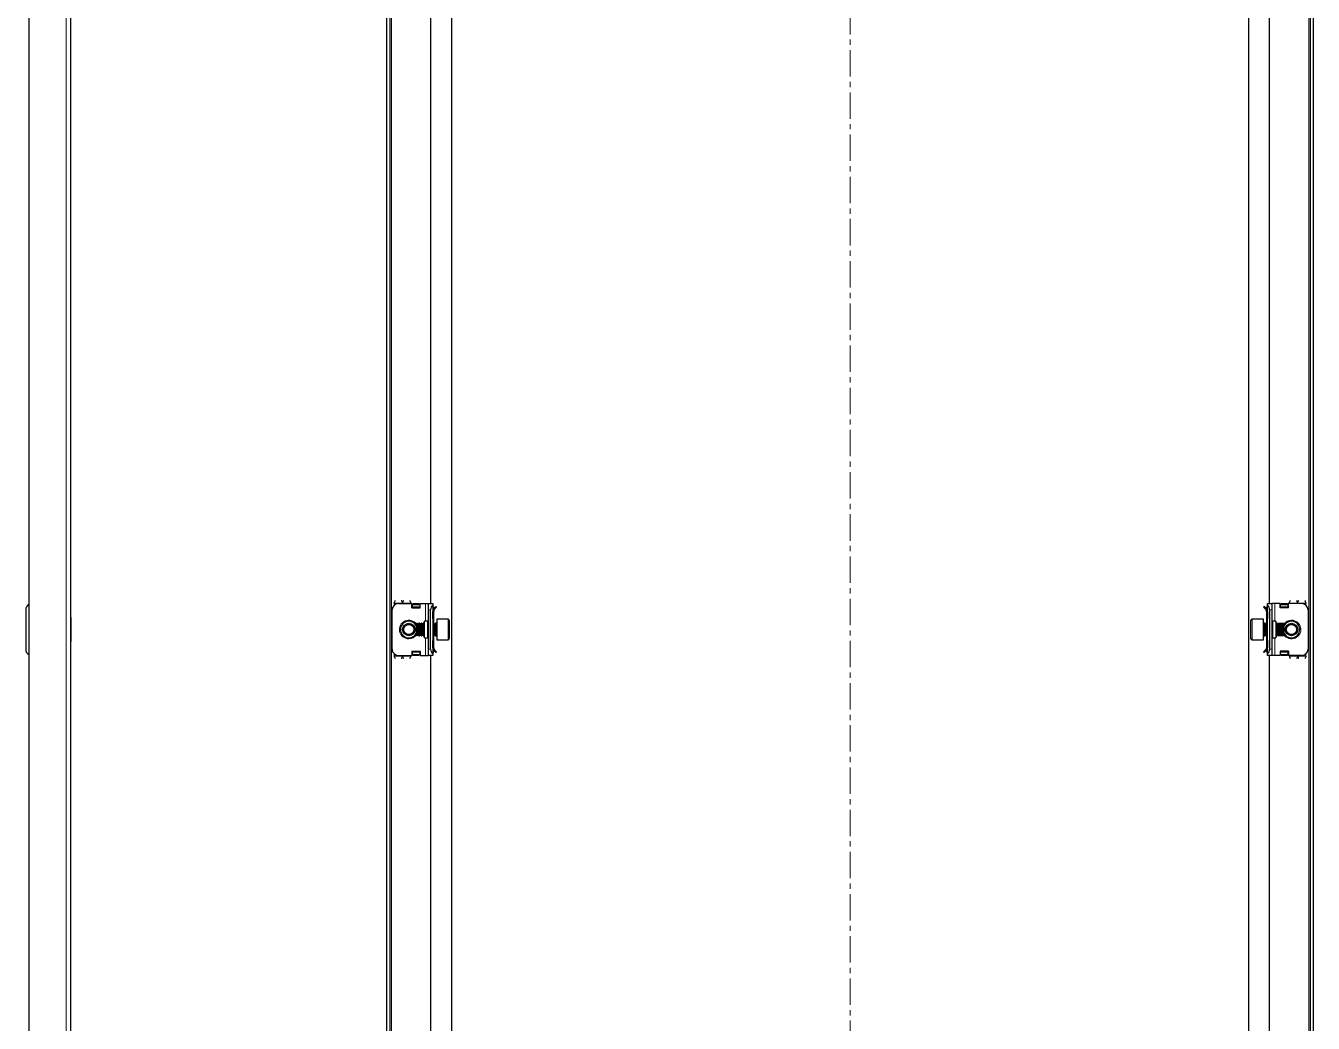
# Model space of a CAD drawing. Header units: millimetres. Extents: x 72 to 1389, y -869 to 1304.
# Drawn here: x 768 to 1388, y -282 to 198 of the extents above; entities that cross this region are included whole.
import ezdxf

# ---------------------------------------------------------------- set-up
doc = ezdxf.new("R2010")
doc.units = ezdxf.units.MM
doc.linetypes.add('CENTERX2', pattern=[20.32, 12.7, -2.54, 2.54, -2.54])
doc.layers.add('FORMAT', color=7, linetype='Continuous')

msp = doc.modelspace()

# ---------------------------------------------------------------- linework, layer by layer
at = {"color": 7, "linetype": 'Continuous', "lineweight": 25}
for p, q in [((769.88, 1200.7), (769.88, -760.3)), ((789.88, 1198.6), (789.88, -758.2)), ((942.31, -760.3), (942.31, 1200.7)), ((943.81, -760.3), (943.81, 1200.7)), ((1386.81, 1200.7), (1386.81, -760.3)), ((1388.31, 1200.7), (1388.31, -760.3)), ((973.31, 1169.7), (973.31, -729.3)), ((1357.31, -729.3), (1357.31, 1169.7)), ((963.31, 520.2), (963.31, -79.8)), ((1367.31, -79.8), (1367.31, 520.2)), ((945.81, -79.55), (945.81, -80.56)), ((947.81, -79.8), (954.31, -79.8)), ((953.81, -79.55), (953.81, -79.8)), ((954.31, -81.8), (954.31, -79.8)), ((954.51, -79.92), (954.31, -79.92)), ((954.51, -81.8), (954.51, -79.92)), ((954.56, -80.18), (955.06, -79.82)), ((955.06, -80.18), (954.56, -80.53)), ((954.56, -80.53), (954.56, -80.18)), ((954.56, -81.44), (954.56, -80.53)), ((955.06, -79.82), (955.06, -80.18)), ((955.06, -79.82), (957.56, -79.82)), ((955.06, -80.18), (957.56, -80.18)), ((957.56, -80.18), (957.56, -79.82)), ((957.56, -79.82), (958.06, -80.18)), ((958.06, -80.53), (957.56, -80.18)), ((958.06, -80.18), (958.06, -80.53)), ((958.06, -80.53), (958.06, -81.44)), ((958.31, -81.8), (958.31, -79.8)), ((958.31, -79.8), (960.81, -79.8)), ((960.81, -79.8), (962.31, -79.8)), ((962.31, -79.8), (964.31, -79.8)), ((962.31, -82.8), (962.31, -79.8)), ((964.31, -79.8), (964.31, -80.56)), ((964.31, -80.56), (964.31, -104.03)), ((1366.31, -79.8), (1368.31, -79.8)), ((1366.31, -80.56), (1366.31, -79.8)), ((1366.31, -104.03), (1366.31, -80.56)), ((1368.31, -79.8), (1368.31, -82.8)), ((1369.81, -79.8), (1368.31, -79.8)), ((1372.31, -79.8), (1369.81, -79.8)), ((1372.31, -81.8), (1372.31, -79.8)), ((1372.56, -80.18), (1373.06, -79.82)), ((1373.06, -80.18), (1372.56, -80.53)), ((1372.56, -80.53), (1372.56, -80.18)), ((1372.56, -81.44), (1372.56, -80.53)), ((1373.06, -79.82), (1373.06, -80.18)), ((1373.06, -79.82), (1375.56, -79.82)), ((1373.06, -80.18), (1375.56, -80.18)), ((1375.56, -80.18), (1375.56, -79.82)), ((1375.56, -79.82), (1376.06, -80.18)), ((1376.06, -80.53), (1375.56, -80.18)), ((1376.06, -80.18), (1376.06, -80.53)), ((1376.06, -80.53), (1376.06, -81.44)), ((1376.11, -79.92), (1376.11, -81.8)), ((1376.31, -79.92), (1376.11, -79.92)), ((1376.31, -81.8), (1376.31, -79.8)), ((1382.81, -79.8), (1376.31, -79.8)), ((1376.81, -79.8), (1376.81, -79.55)), ((1384.81, -80.56), (1384.81, -79.55)), ((768.38, -82.8), (768.38, -101.8)), ((790.13, -86.51), (789.88, -86.51)), ((790.13, -86.51), (790.13, -98.08)), ((944.81, -101.8), (944.81, -82.8)), ((954.31, -81.8), (958.31, -81.8)), ((954.56, -81.8), (954.56, -81.44)), ((958.06, -81.44), (958.06, -81.8)), ((962.31, -101.8), (962.31, -82.8)), ((963.31, -101.8), (963.31, -82.8)), ((964.31, -80.88), (964.51, -81.09)), ((964.81, -83.55), (964.31, -83.55)), ((964.31, -87.05), (964.31, -83.55)), ((964.81, -81.8), (964.81, -82.26)), ((964.81, -87.05), (964.81, -83.55)), ((964.89, -82.13), (965.87, -81.16)), ((965.25, -82.49), (964.89, -82.13)), ((965.25, -82.49), (966.22, -81.51)), ((965.87, -81.16), (966.22, -81.51)), ((1364.75, -81.16), (1364.39, -81.51)), ((1365.37, -82.49), (1364.39, -81.51)), ((1365.72, -82.13), (1364.75, -81.16)), ((1365.37, -82.49), (1365.72, -82.13)), ((1365.81, -81.8), (1365.81, -82.19)), ((1365.81, -83.55), (1366.31, -83.55)), ((1365.81, -83.55), (1365.81, -87.05)), ((1366.1, -81.09), (1366.31, -80.88)), ((1366.31, -83.55), (1366.31, -87.05)), ((1367.31, -82.8), (1367.31, -101.8)), ((1368.31, -82.8), (1368.31, -101.8)), ((1376.31, -81.8), (1372.31, -81.8)), ((1372.56, -81.8), (1372.56, -81.44)), ((1376.06, -81.44), (1376.06, -81.8)), ((1385.81, -82.8), (1385.81, -101.8)), ((956.86, -89.3), (956.31, -89.85)), ((956.31, -89.85), (956.31, -94.74)), ((956.92, -89.3), (956.86, -89.3)), ((956.86, -89.3), (956.86, -95.3)), ((957.31, -89.85), (956.92, -89.3)), ((956.92, -89.3), (956.92, -94.82)), ((957.69, -89.3), (957.31, -89.85)), ((957.31, -89.85), (957.31, -94.36)), ((957.92, -89.3), (957.69, -89.3)), ((957.69, -89.3), (957.69, -94.82)), ((958.31, -89.85), (957.92, -89.3)), ((957.92, -89.3), (957.92, -94.82)), ((958.69, -89.3), (958.31, -89.85)), ((958.31, -89.85), (958.31, -94.36)), ((958.92, -89.3), (958.69, -89.3)), ((958.69, -89.3), (958.69, -94.82)), ((959.31, -89.85), (958.92, -89.3)), ((958.92, -89.3), (958.92, -94.82)), ((959.69, -89.3), (959.31, -89.85)), ((959.31, -89.85), (959.31, -94.36)), ((959.92, -89.3), (959.69, -89.3)), ((959.69, -89.3), (959.69, -94.82)), ((960.31, -89.85), (959.92, -89.3)), ((959.92, -89.3), (959.92, -94.82)), ((961.81, -88.3), (960.31, -88.3)), ((960.31, -96.3), (960.31, -88.3)), ((964.81, -87.05), (964.31, -87.05)), ((964.69, -89.3), (964.31, -89.85)), ((964.92, -89.3), (964.69, -89.3)), ((964.69, -89.3), (964.69, -94.82)), ((964.81, -89.3), (964.81, -87.05)), ((965.31, -89.85), (964.92, -89.3)), ((964.92, -89.3), (964.92, -94.82)), ((965.69, -89.3), (965.31, -89.85)), ((965.31, -89.85), (965.31, -94.36)), ((966.06, -89.3), (965.69, -89.3)), ((965.69, -89.3), (965.69, -94.82)), ((971.71, -87.3), (966.31, -87.3)), ((966.31, -87.3), (966.31, -97.3)), ((972.31, -87.9), (972.31, -96.7)), ((1358.31, -89.93), (1358.31, -87.9)), ((1358.31, -96.7), (1358.31, -89.93)), ((1364.31, -87.3), (1358.91, -87.3)), ((1364.31, -89.6), (1364.31, -87.3)), ((1364.31, -97.3), (1364.31, -89.6)), ((1364.92, -89.3), (1364.56, -89.3)), ((1365.31, -89.85), (1364.92, -89.3)), ((1364.92, -94.82), (1364.92, -89.3)), ((1365.69, -89.3), (1365.31, -89.85)), ((1365.31, -94.36), (1365.31, -89.85)), ((1365.92, -89.3), (1365.69, -89.3)), ((1365.69, -94.82), (1365.69, -89.3)), ((1366.31, -87.05), (1365.81, -87.05)), ((1365.81, -87.05), (1365.81, -89.3)), ((1366.31, -89.85), (1365.92, -89.3)), ((1365.92, -94.82), (1365.92, -89.3)), ((1370.31, -88.3), (1368.81, -88.3)), ((1370.31, -88.3), (1370.31, -96.3)), ((1370.69, -89.3), (1370.31, -89.85)), ((1370.92, -89.3), (1370.69, -89.3)), ((1370.69, -94.82), (1370.69, -89.3)), ((1371.31, -89.85), (1370.92, -89.3)), ((1370.92, -94.82), (1370.92, -89.3)), ((1371.69, -89.3), (1371.31, -89.85)), ((1371.31, -94.36), (1371.31, -89.85)), ((1371.92, -89.3), (1371.69, -89.3)), ((1371.69, -94.82), (1371.69, -89.3)), ((1372.31, -89.85), (1371.92, -89.3)), ((1371.92, -94.82), (1371.92, -89.3)), ((1372.69, -89.3), (1372.31, -89.85)), ((1372.31, -94.36), (1372.31, -89.85)), ((1372.92, -89.3), (1372.69, -89.3)), ((1372.69, -94.82), (1372.69, -89.3)), ((1373.31, -89.85), (1372.92, -89.3)), ((1372.92, -94.82), (1372.92, -89.3)), ((1373.69, -89.3), (1373.31, -89.85)), ((1373.31, -94.36), (1373.31, -89.85)), ((1373.75, -89.3), (1373.69, -89.3)), ((1373.69, -94.82), (1373.69, -89.3)), ((1374.31, -89.85), (1373.75, -89.3)), ((1373.75, -90.68), (1373.75, -89.3)), ((1373.75, -95.3), (1373.75, -90.68)), ((1374.31, -90.98), (1374.31, -89.85)), ((1374.31, -94.74), (1374.31, -90.98)), ((789.88, -98.08), (790.13, -98.08)), ((956.31, -94.74), (956.86, -95.3)), ((956.86, -95.3), (956.92, -95.3)), ((956.92, -95.3), (957.31, -94.74)), ((956.92, -94.82), (956.92, -95.3)), ((957.31, -94.36), (957.31, -94.74)), ((957.31, -94.74), (957.69, -95.3)), ((957.69, -94.82), (957.69, -95.3)), ((957.69, -95.3), (957.92, -95.3)), ((957.92, -95.3), (958.31, -94.74)), ((957.92, -94.82), (957.92, -95.3)), ((958.31, -94.36), (958.31, -94.74)), ((958.31, -94.74), (958.69, -95.3)), ((958.69, -94.82), (958.69, -95.3)), ((958.69, -95.3), (958.92, -95.3)), ((958.92, -95.3), (959.31, -94.74)), ((958.92, -94.82), (958.92, -95.3)), ((959.31, -94.36), (959.31, -94.74)), ((959.31, -94.74), (959.69, -95.3)), ((959.69, -94.82), (959.69, -95.3)), ((959.69, -95.3), (959.92, -95.3)), ((959.92, -95.3), (960.31, -94.74)), ((959.92, -94.82), (959.92, -95.3)), ((960.31, -96.3), (961.81, -96.3)), ((964.31, -94.74), (964.69, -95.3)), ((964.31, -101.05), (964.31, -97.55)), ((964.31, -97.55), (964.81, -97.55)), ((964.69, -94.82), (964.69, -95.3)), ((964.69, -95.3), (964.92, -95.3)), ((964.81, -97.55), (964.81, -95.3)), ((964.81, -101.05), (964.81, -97.55)), ((964.92, -95.3), (965.31, -94.74)), ((964.92, -94.82), (964.92, -95.3)), ((965.31, -94.36), (965.31, -94.74)), ((965.31, -94.74), (965.69, -95.3)), ((965.69, -94.82), (965.69, -95.3)), ((965.69, -95.3), (966.06, -95.3)), ((966.31, -97.3), (971.71, -97.3)), ((1358.91, -97.3), (1364.31, -97.3)), ((1364.56, -95.3), (1364.92, -95.3)), ((1364.92, -95.3), (1365.31, -94.74)), ((1364.92, -95.3), (1364.92, -94.82)), ((1365.31, -94.74), (1365.31, -94.36)), ((1365.31, -94.74), (1365.69, -95.3)), ((1365.69, -95.3), (1365.69, -94.82)), ((1365.69, -95.3), (1365.92, -95.3)), ((1365.81, -95.3), (1365.81, -97.55)), ((1365.81, -97.55), (1366.31, -97.55)), ((1365.81, -97.55), (1365.81, -101.05)), ((1365.92, -95.3), (1366.31, -94.74)), ((1365.92, -95.3), (1365.92, -94.82)), ((1366.31, -97.55), (1366.31, -101.05)), ((1368.81, -96.3), (1370.31, -96.3)), ((1370.31, -94.74), (1370.69, -95.3)), ((1370.69, -95.3), (1370.69, -94.82)), ((1370.69, -95.3), (1370.92, -95.3)), ((1370.92, -95.3), (1371.31, -94.74)), ((1370.92, -95.3), (1370.92, -94.82)), ((1371.31, -94.74), (1371.31, -94.36)), ((1371.31, -94.74), (1371.69, -95.3)), ((1371.69, -95.3), (1371.69, -94.82)), ((1371.69, -95.3), (1371.92, -95.3)), ((1371.92, -95.3), (1372.31, -94.74)), ((1371.92, -95.3), (1371.92, -94.82)), ((1372.31, -94.74), (1372.31, -94.36)), ((1372.31, -94.74), (1372.69, -95.3)), ((1372.69, -95.3), (1372.69, -94.82)), ((1372.69, -95.3), (1372.92, -95.3)), ((1372.92, -95.3), (1373.31, -94.74)), ((1372.92, -95.3), (1372.92, -94.82)), ((1373.31, -94.74), (1373.31, -94.36)), ((1373.31, -94.74), (1373.69, -95.3)), ((1373.69, -95.3), (1373.69, -94.82)), ((1373.69, -95.3), (1373.75, -95.3)), ((1373.75, -95.3), (1374.31, -94.74)), ((945.81, -104.03), (945.81, -105.05)), ((947.81, -104.8), (954.31, -104.8)), ((953.81, -104.8), (953.81, -105.05)), ((954.31, -102.8), (954.31, -104.8)), ((954.31, -102.8), (958.31, -102.8)), ((954.31, -104.68), (954.51, -104.68)), ((954.51, -104.68), (954.51, -102.8)), ((954.56, -103.15), (954.56, -102.8)), ((954.56, -104.07), (954.56, -103.15)), ((954.56, -104.42), (954.56, -104.07)), ((954.56, -104.07), (955.06, -104.42)), ((955.06, -104.77), (954.56, -104.42)), ((955.06, -104.42), (955.06, -104.77)), ((957.56, -104.42), (955.06, -104.42)), ((957.56, -104.77), (955.06, -104.77)), ((957.56, -104.42), (958.06, -104.07)), ((957.56, -104.77), (957.56, -104.42)), ((958.06, -104.42), (957.56, -104.77)), ((958.06, -102.8), (958.06, -103.15)), ((958.06, -103.15), (958.06, -104.07)), ((958.06, -104.07), (958.06, -104.42)), ((958.31, -102.8), (958.31, -104.8)), ((958.31, -104.8), (960.81, -104.8)), ((960.81, -104.8), (962.31, -104.8)), ((962.31, -104.8), (962.31, -101.8)), ((964.31, -104.8), (962.31, -104.8)), ((963.31, -104.8), (963.31, -679.8)), ((964.81, -101.05), (964.31, -101.05)), ((964.51, -103.5), (964.31, -103.71)), ((964.31, -104.03), (964.31, -104.8)), ((964.81, -102.8), (964.81, -102.4)), ((965.25, -102.11), (964.89, -102.46)), ((964.89, -102.46), (965.87, -103.44)), ((965.25, -102.11), (966.22, -103.08)), ((965.87, -103.44), (966.22, -103.08)), ((1365.37, -102.11), (1364.39, -103.08)), ((1364.75, -103.44), (1364.39, -103.08)), ((1365.72, -102.46), (1364.75, -103.44)), ((1365.37, -102.11), (1365.72, -102.46)), ((1365.81, -101.05), (1366.31, -101.05)), ((1365.81, -102.8), (1365.81, -102.34)), ((1366.31, -103.71), (1366.1, -103.5)), ((1366.31, -104.8), (1366.31, -104.03)), ((1368.31, -104.8), (1366.31, -104.8)), ((1367.31, -679.8), (1367.31, -104.8)), ((1368.31, -101.8), (1368.31, -104.8)), ((1369.81, -104.8), (1368.31, -104.8)), ((1372.31, -104.8), (1369.81, -104.8)), ((1376.31, -102.8), (1372.31, -102.8)), ((1372.31, -102.8), (1372.31, -104.8)), ((1372.56, -103.15), (1372.56, -102.8)), ((1372.56, -104.07), (1372.56, -103.15)), ((1372.56, -104.07), (1373.06, -104.42)), ((1372.56, -104.42), (1372.56, -104.07)), ((1373.06, -104.77), (1372.56, -104.42)), ((1375.56, -104.42), (1373.06, -104.42)), ((1373.06, -104.42), (1373.06, -104.77)), ((1375.56, -104.77), (1373.06, -104.77)), ((1375.56, -104.42), (1376.06, -104.07)), ((1375.56, -104.77), (1375.56, -104.42)), ((1376.06, -104.42), (1375.56, -104.77)), ((1376.06, -102.8), (1376.06, -103.15)), ((1376.06, -103.15), (1376.06, -104.07)), ((1376.06, -104.07), (1376.06, -104.42)), ((1376.11, -102.8), (1376.11, -104.68)), ((1376.11, -104.68), (1376.31, -104.68)), ((1376.31, -102.8), (1376.31, -104.8)), ((1382.81, -104.8), (1376.31, -104.8)), ((1376.81, -105.05), (1376.81, -104.8)), ((1384.81, -105.05), (1384.81, -104.03))]:
    msp.add_line(p, q, dxfattribs=at)
at = {"color": 8, "linetype": 'Continuous', "lineweight": 18}
for p, q in [((787.78, 1200.7), (787.78, -760.3)), ((944.41, -758.2), (944.41, 1198.6)), ((1386.21, 1198.6), (1386.21, -758.2)), ((945.81, -79.55), (949.81, -79.55)), ((949.81, -79.55), (953.81, -79.55)), ((960.81, -88.3), (960.81, -79.8)), ((1369.81, -79.8), (1369.81, -88.3)), ((1376.81, -79.55), (1380.81, -79.55)), ((1384.81, -79.55), (1380.81, -79.55)), ((958.06, -81.44), (954.56, -81.44)), ((963.31, -82.8), (962.31, -82.8)), ((964.31, -81.3), (964.51, -81.09)), ((964.31, -81.8), (964.81, -81.8)), ((1366.31, -81.8), (1365.81, -81.8)), ((1366.31, -81.3), (1366.1, -81.09)), ((1368.31, -82.8), (1367.31, -82.8)), ((1376.06, -81.44), (1372.56, -81.44)), ((961.81, -96.3), (961.81, -88.3)), ((966.06, -90.68), (966.06, -89.3)), ((966.06, -95.3), (966.06, -90.68)), ((971.71, -97.3), (971.71, -87.3)), ((1358.91, -87.3), (1358.91, -89.6)), ((1358.91, -89.6), (1358.91, -97.3)), ((1364.56, -89.3), (1364.56, -95.3)), ((1368.81, -88.3), (1368.81, -96.3)), ((960.81, -104.8), (960.81, -96.3)), ((1369.81, -96.3), (1369.81, -104.8)), ((945.81, -105.05), (949.81, -105.05)), ((953.81, -105.05), (949.81, -105.05)), ((954.56, -103.15), (958.06, -103.15)), ((962.31, -101.8), (963.31, -101.8)), ((964.31, -102.8), (964.81, -102.8)), ((964.31, -103.3), (964.51, -103.5)), ((1366.31, -102.8), (1365.81, -102.8)), ((1366.31, -103.3), (1366.1, -103.5)), ((1367.31, -101.8), (1368.31, -101.8)), ((1372.56, -103.15), (1376.06, -103.15)), ((1380.81, -105.05), (1376.81, -105.05)), ((1384.81, -105.05), (1380.81, -105.05))]:
    msp.add_line(p, q, dxfattribs=at)
at = {"color": 7, "linetype": 'Continuous', "lineweight": 25}
for centre, radius in [((952.81, -92.3), 3), ((952.81, -92.3), 2.76), ((952.81, -92.3), 2.45), ((1377.81, -92.3), 3), ((1377.81, -92.3), 2.76), ((1377.81, -92.3), 2.45)]:
    msp.add_circle(centre, radius, dxfattribs=at)
for centre, radius, start, end in [((771.38, -82.8), 3, 120, 180), ((947.81, -82.8), 3, 90, 180), ((966.31, -82.8), 3, 131.81031, 180), ((1364.31, -82.8), 3, 360, 48.18969), ((1382.81, -82.8), 3, 360, 90), ((963.81, -81.8), 1, 0, 45), ((1366.81, -81.8), 1, 135, 180), ((952.81, -92.3), 4, 90, 331.04498), ((952.81, -92.3), 4, 28.95502, 90), ((961.81, -87.8), 0.5, 270, 0), ((966.06, -89.05), 0.25, 270, 0), ((971.71, -87.9), 0.6, 0, 90), ((1358.91, -87.9), 0.6, 90, 180), ((1364.56, -89.05), 0.25, 180, 270), ((1368.81, -87.8), 0.5, 180, 270), ((1377.81, -92.3), 4, 270, 151.04498), ((961.81, -96.8), 0.5, 360, 90), ((966.06, -95.55), 0.25, 360, 90), ((971.71, -96.7), 0.6, 270, 360), ((1358.91, -96.7), 0.6, 180, 270), ((1364.56, -95.55), 0.25, 90, 180), ((1368.81, -96.8), 0.5, 90, 180), ((1377.81, -92.3), 4, 208.95502, 270), ((771.38, -101.8), 3, 180, 240), ((947.81, -101.8), 3, 180, 270), ((966.31, -101.8), 3, 180, 228.18969), ((963.81, -102.8), 1, 315, 0), ((1366.81, -102.8), 1, 180, 225), ((1364.31, -101.8), 3, 311.81031, 360), ((1382.81, -101.8), 3, 270, 360)]:
    msp.add_arc(centre, radius, start, end, dxfattribs=at)
at = {"color": 8, "linetype": 'Continuous', "lineweight": 18}
for centre, start, end in [((952.81, -92.3), 35.46217, 270), ((1377.81, -92.3), 215.46217, 90), ((1377.81, -92.3), 90, 144.53783), ((952.81, -92.3), 270, 324.53783)]:
    msp.add_arc(centre, 4.5, start, end, dxfattribs=at)
at = {"color": 7, "linetype": 'Continuous', "lineweight": 25}
for points, knots in [([(945.81, -79.55), (945.9, -79.3), (946.09, -78.82), (946.28, -78.42), (946.38, -78.23)], [0, 0, 0, 0, 0.502065, 1, 1, 1, 1]), ([(949.23, -78.24), (949.31, -78.39), (949.49, -78.74), (949.68, -79.23), (949.79, -79.51), (949.81, -79.55)], [0, 0, 0, 0, 0.4154826, 0.9171518, 1, 1, 1, 1]), ([(949.81, -79.55), (949.9, -79.3), (950.09, -78.82), (950.28, -78.42), (950.38, -78.23)], [0, 0, 0, 0, 0.502065, 1, 1, 1, 1]), ([(953.23, -78.24), (953.31, -78.39), (953.49, -78.74), (953.68, -79.23), (953.79, -79.51), (953.81, -79.55)], [0, 0, 0, 0, 0.415483, 0.917152, 1, 1, 1, 1]), ([(1376.81, -79.55), (1376.9, -79.3), (1377.09, -78.82), (1377.28, -78.42), (1377.38, -78.23)], [0, 0, 0, 0, 0.502065, 1, 1, 1, 1]), ([(1380.23, -78.24), (1380.31, -78.39), (1380.49, -78.74), (1380.68, -79.23), (1380.79, -79.51), (1380.81, -79.55)], [0, 0, 0, 0, 0.415483, 0.917152, 1, 1, 1, 1]), ([(1380.81, -79.55), (1380.9, -79.3), (1381.09, -78.82), (1381.28, -78.42), (1381.38, -78.23)], [0, 0, 0, 0, 0.502065, 1, 1, 1, 1]), ([(1384.23, -78.24), (1384.31, -78.39), (1384.49, -78.74), (1384.68, -79.23), (1384.79, -79.51), (1384.81, -79.55)], [0, 0, 0, 0, 0.415483, 0.917152, 1, 1, 1, 1]), ([(964.89, -82.13), (964.74, -82.32), (964.43, -82.7), (964.31, -83.23), (964.31, -83.51), (964.31, -83.55)], [0, 0, 0, 0, 0.461863, 0.923726, 1, 1, 1, 1]), ([(965.25, -82.49), (965.13, -82.64), (964.94, -82.86), (964.83, -83.24), (964.81, -83.45), (964.81, -83.55)], [0, 0, 0, 0, 0.485042, 0.738404, 1, 1, 1, 1]), ([(1365.81, -83.55), (1365.79, -83.36), (1365.75, -83.07), (1365.57, -82.72), (1365.44, -82.56), (1365.37, -82.49)], [0, 0, 0, 0, 0.485042, 0.738404, 1, 1, 1, 1]), ([(1366.31, -83.55), (1366.28, -83.31), (1366.23, -82.82), (1365.94, -82.36), (1365.75, -82.16), (1365.72, -82.13)], [0, 0, 0, 0, 0.461863, 0.923726, 1, 1, 1, 1]), ([(946.38, -106.36), (946.3, -106.2), (946.12, -105.86), (945.93, -105.37), (945.82, -105.09), (945.81, -105.05)], [0, 0, 0, 0, 0.415483, 0.917152, 1, 1, 1, 1]), ([(949.81, -105.05), (949.71, -105.29), (949.52, -105.78), (949.33, -106.17), (949.23, -106.37)], [0, 0, 0, 0, 0.502065, 1, 1, 1, 1]), ([(950.38, -106.36), (950.3, -106.2), (950.12, -105.86), (949.93, -105.37), (949.82, -105.09), (949.81, -105.05)], [0, 0, 0, 0, 0.415483, 0.917152, 1, 1, 1, 1]), ([(953.81, -105.05), (953.71, -105.29), (953.52, -105.78), (953.33, -106.17), (953.23, -106.37)], [0, 0, 0, 0, 0.5020654, 1, 1, 1, 1]), ([(964.31, -101.05), (964.33, -101.29), (964.38, -101.77), (964.67, -102.23), (964.86, -102.43), (964.89, -102.46)], [0, 0, 0, 0, 0.461863, 0.923726, 1, 1, 1, 1]), ([(964.81, -101.05), (964.83, -101.24), (964.86, -101.53), (965.04, -101.88), (965.18, -102.03), (965.25, -102.11)], [0, 0, 0, 0, 0.485042, 0.738404, 1, 1, 1, 1]), ([(1365.37, -102.11), (1365.49, -101.96), (1365.67, -101.73), (1365.79, -101.35), (1365.8, -101.15), (1365.81, -101.05)], [0, 0, 0, 0, 0.485042, 0.738404, 1, 1, 1, 1]), ([(1365.72, -102.46), (1365.87, -102.27), (1366.18, -101.9), (1366.3, -101.37), (1366.31, -101.09), (1366.31, -101.05)], [0, 0, 0, 0, 0.461863, 0.923726, 1, 1, 1, 1]), ([(1377.38, -106.36), (1377.3, -106.2), (1377.12, -105.86), (1376.93, -105.37), (1376.82, -105.09), (1376.81, -105.05)], [0, 0, 0, 0, 0.4154826, 0.9171518, 1, 1, 1, 1]), ([(1380.81, -105.05), (1380.71, -105.29), (1380.52, -105.78), (1380.33, -106.17), (1380.23, -106.37)], [0, 0, 0, 0, 0.502065, 1, 1, 1, 1]), ([(1381.38, -106.36), (1381.3, -106.2), (1381.12, -105.86), (1380.93, -105.37), (1380.82, -105.09), (1380.81, -105.05)], [0, 0, 0, 0, 0.4154826, 0.9171518, 1, 1, 1, 1]), ([(1384.81, -105.05), (1384.71, -105.29), (1384.52, -105.78), (1384.33, -106.17), (1384.23, -106.37)], [0, 0, 0, 0, 0.502065, 1, 1, 1, 1])]:
    msp.add_open_spline(points, degree=3, knots=knots, dxfattribs=at)
at = {"layer": 'FORMAT', "linetype": 'CENTERX2', "lineweight": 18}
msp.add_line((1165.31, 1202.7), (1165.31, -762.3), dxfattribs=at)

doc.saveas('drawing.dxf')
